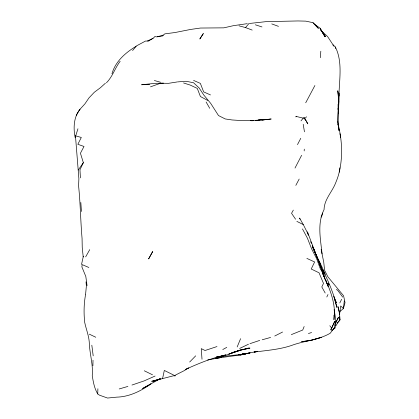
<?xml version="1.0" encoding="UTF-8"?>
<svg xmlns="http://www.w3.org/2000/svg" width="419" height="419" viewBox="0 0 419 419"><rect width="100%" height="100%" fill="white"/><g stroke="black" fill="none" stroke-linecap="round" stroke-linejoin="round"><path stroke-width="0.63" d="M338.955 93.023L338.919 96.187C339.181 80.134 342.92 61.907 335.331 46.986L333.089 44.864M92.903 365.766L93.008 360.24M159.78 378.933L142.575 388.528L150.992 383.862C140.873 391.084 129.309 396.845 116.681 397.144L107.552 398.05L99.523 395.19L97.742 393.96L97.894 388.743M337.934 122.322L338.201 104.142L338.316 108.641L338.782 101.649L337.756 90.771L338.62 97.355L338.343 105.635M304.178 150.929L304.278 149.133M331.659 330.727L335.069 327.92L334.833 325.343C336.342 320.289 334.933 314.648 334.095 309.547M320.326 57.702L320.823 51.238M85.591 294.353L86.387 285.926L86.026 281.846M335.629 322.043L335.509 323.222L338.39 317.393L340.029 319.383L339.746 320.493L337.044 323.065M335.404 323.039L334.697 321.404L330.821 329.978L331.455 327.773L329.8 325.746M337.939 109.375L338.075 108.128M344.282 300.942L343.433 308.52L339.61 311.741M339.537 314.774L340.668 305.975L343.433 308.52L345.026 302.633L343.59 295.788L327.883 276.802L324.605 270.302L323.74 262.236L322.054 253.862C320.624 239.249 316.989 223.453 324.049 209.662C324.227 200.078 331.062 193.059 334.839 184.816C337.159 179.379 339.374 173.765 339.856 167.82M85.565 294.526C83.889 303.738 83.685 313.145 84.717 322.441C86.23 329.69 89.231 336.467 89.347 344.004C89.902 354.594 93.217 364.891 92.248 375.56C93.254 381.95 94.322 388.334 97.742 393.96M339.27 172.157C342.925 156.235 342.087 139.579 338.002 123.825L339.039 130.67L337.908 121.793M159.749 378.881L153.532 381.416L160.687 378.818L151.673 381.3L162.567 378.603L164.316 370.438L173.607 375.042M81.527 264.509L83.35 256.166L83.208 256.941L82.234 247.446L82.066 238.385C80.548 220.939 80.422 203.414 78.594 185.978L78.882 178.724L75.483 136.144M322.593 213.046L321.797 216.125L321.017 217.152M77.955 128.769L75.163 137.558C73.184 128.188 73.681 116.754 80.081 109.239M111.967 73.754C115.408 61.473 125.496 52.647 136.07 46.341M304.152 326.506L302.717 330.031L291.325 334.634M237.175 346.969L240.595 338.667M331.329 328.978L334.697 321.404M75.567 135.845L81.312 137.463L77.85 144.304L84.01 146.467L80.438 153.239L83.35 162.661L79.971 169.779L80.406 177.876M326.81 296.992L327.993 294.515M339.793 302.974L341.626 299.26M305.713 102.786L314.905 85.497M338.39 317.393L334.985 324.196L335.844 325.773L334.87 325.919M295.002 168.082L301.622 155.302M297.485 144.623L300.763 138.296M295.83 185.371L299.182 179.054M293.326 210.097L291.556 213.313L295.578 219.226M85.675 256.857L89.729 249.645M76.258 115.34L79.694 109.584L84.863 103.922L89.017 97.857L94.291 92.285L100.434 87.707L105.399 83.219M162.567 378.603L173.534 375.775L175.084 375.88L175.629 374.989L184.47 370.527L188.498 367.955L186.822 368.72M120.164 61.274C114.947 68.04 112.564 76.719 106.457 82.773M335.844 325.773L340.029 319.383L339.38 312.171L337.913 306.504L339.495 313.501M78.243 170.062L83.35 162.661M335.137 326.726L330.188 333.267C318.283 340.181 304.236 340.684 291.535 345.466C279.426 349.556 266.688 350.404 254.129 352.101L257.57 351.332M296.364 116.466L295.872 116.838L296.364 116.466L303.241 118.153L303.964 117.734L305.158 118.284L306.514 116.786M300.989 120.882L303.241 118.153M239.029 25.826L245.529 27.575L248.917 23.548M132.582 50.526L136.479 45.907L145.534 41.036L148.536 41.099L153.773 37.752L154.805 36.553L156.565 36.872L162.441 36.013L164.756 33.871L174.948 32.541L190.525 29.461L200.434 28.042L223.819 27.848L233.425 25.669L247.268 23.663M189.676 362.026L195.694 355.831M222.751 349.54L226.773 347.367M274.749 336.012L282.579 332.026M239.637 348.446L248.488 344.214M155.061 376.047L144.194 380.881L131.959 385.051M147.498 40.905L153.118 38.401M185.188 369.548C198.344 363.608 211.695 357.973 225.867 354.909L216.031 357.376L227.161 354.841L239.548 350.336L240.349 350.132L228.832 354.065L239.548 350.336L248.959 347.938M150.484 86.848L160.503 83.261M249.954 343.659L259.733 340.411M231.786 352.892L239.715 350.284L249.954 348.079L239.548 350.336M216.984 346.56L205.032 350.509L201.261 348.618L202.01 359.214M231.943 352.877L238.762 350.693L233.383 352.269M308.41 333.524L311.595 332.534M333.472 328.402L335.069 327.92M257.544 351.253L244.408 354.092L216.728 357.088M157.34 36.799L163.263 35.07M119.211 388.952L127.9 386.423M262.221 339.778L270.601 337.447M250.227 352.84L239.542 354.898L249.562 353.008L240.522 354.961L215.801 358.276M255.087 351.887L254.092 352.117L257.732 351.305M244.109 353.814L238.537 354.846L244.214 353.819M207.62 359.968L221.578 357.438L218.388 357.884M177.017 81.983L168.637 83.313L160.65 83.255M215.837 358.245L217.115 358.062M216.67 357.009L223.652 356.134L216.77 356.983M262.142 120.007L271.177 118.991L261.524 120.08M249.457 23.474L266.065 21.641L298.056 20.95L305.828 21.139L313.03 22.699L318.309 28.303L313.03 22.699M251.662 120.803L253.547 120.641M255.433 120.483L264.619 119.734M242.313 354.071L244.9 353.861L242.439 354.034M177.536 81.909L186.062 81.265L193.515 82.742L199.114 87.927L203.786 95.019L210.684 103.352L218.503 115.56L225.233 118.949L232.058 119.96L241.339 120.557L253.395 120.51L250.672 120.609L260.456 120.049M258.177 119.86L262.551 119.541M149.751 84.339L141.564 84.764L155.02 83.355L163.499 83.114M154.36 80.521L160.54 82.271M183.553 82.952L190.2 85.062L197.291 88.414L200.413 96.532L207.777 100.466M255.365 24.794L261.98 26.952M271.763 23.904L278.457 26.36M245.529 27.575L252.175 30.089M88.844 267.495L82.213 264.625L81.862 266.872L85.822 276.503L87.047 285.658M193.594 80.427L200.355 83.376L203.66 91.902L210.49 94.935M306.87 258.392L314.632 261.964L311.223 269.014L319.032 272.785L323.494 283.422L321.802 286.921L325.181 293.022M89.268 334.132L95.789 337.243M144.283 370.784L152.511 374.801M296.861 221.384L303.283 224.579L308.887 235.661L317.592 258.801L313.124 247.608L316.869 256.658M336.326 289.534L337.62 290.21L342.695 297.102M174.335 375.414L175.084 375.88M314.109 23.977L320.006 28.152L324.903 36.621L320.006 28.152M321.059 30.482L325.49 36.479L320.813 29.807L321.059 30.482L327.6 36.558L333.875 46.095L333.037 45.142M302.476 228.921L307.394 238.123L311.642 248.954L316.555 258.492L320.703 269.888M305.886 120.798L303.964 117.734L305.975 120.269L307.813 123.867L306.53 121.819M303.283 224.579L299.543 218.011L300.104 219.195M206.117 101.985L209.704 108.285M316.565 256.59L321.488 265.824L325.139 274.325L322.724 269.752M322.735 269.742C328.58 281.772 334.111 294.227 336.845 307.394L333.76 296.165L336.373 302.728L334.514 298.852M317.393 258.198L320.221 263.619L314.559 251.657M310.631 241.674L311.369 243.319M322.777 271.318L319.378 263.137L322.777 271.318L325.144 279.787M322.468 270.538L313.642 248.87L317.592 258.801M312.281 245.717L314.323 251.112M317.77 259.251L321.525 269.312L317.476 258.188M323.065 274.67L321.446 269.789L328.145 286.428L325.568 279.866C331.183 292.305 336.069 305.87 333.953 319.734L333.927 315.167M324.641 278.331L323.704 275.346L324.615 278.478M308.3 235.237L307.619 231.859L307.892 233.844M323.84 276.514L322.169 270.433L323.405 275.273M321.169 249.389L322.054 253.862M339.94 133.682L340.631 137.27L340.495 136.515M303.194 124.291L304.461 131.823M335.331 46.986L335.567 48.567M91.824 345.204L93.191 355.851M81.433 211.485L80.825 202.456M339.61 316.68L339.746 320.493M338.112 125.192C337.264 114.534 339.579 103.98 338.961 93.337M338.306 105.787L338.322 113.051M199.889 38.909L203.294 33.604L199.889 38.909M148.771 258.67L148.63 258.926L152.705 251.494L148.771 258.67M321.483 337.337L310.809 340.458L301.57 341.674L311.176 340.286L321.483 337.337M248.326 353.165L240.522 354.961L248.326 353.165M313.815 249.829L312.789 247.472L313.815 249.829M328.946 284.92L328.292 283.097L328.941 284.925"/></g></svg>
